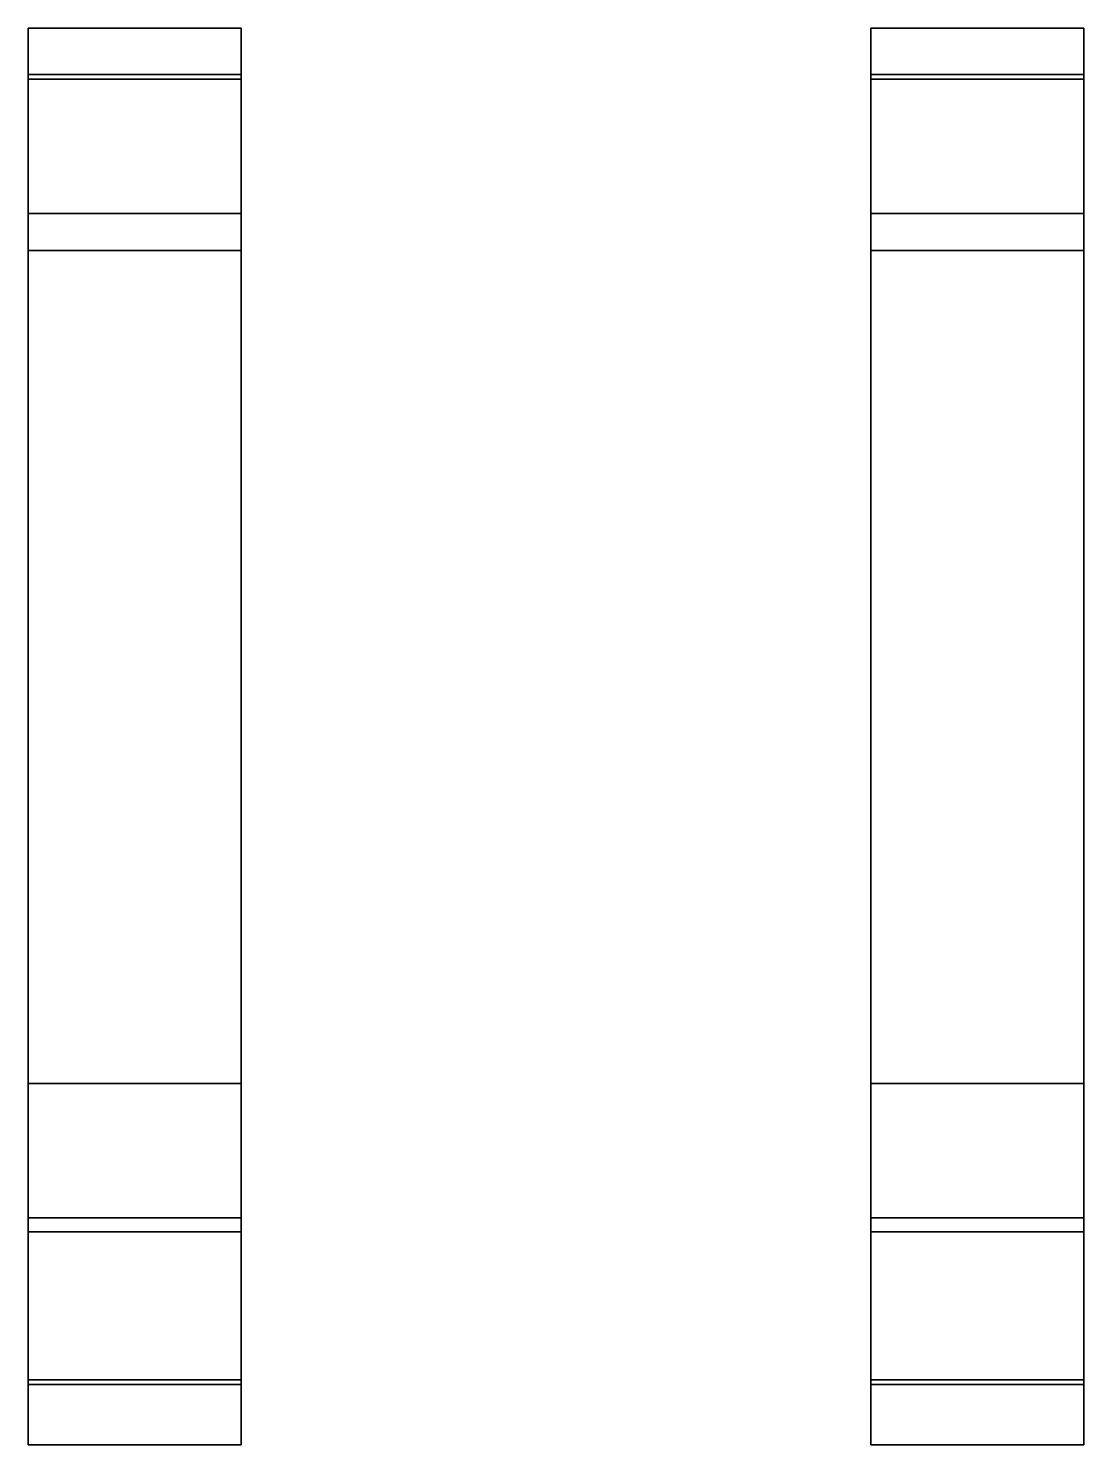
# Model space of a CAD drawing. Extents: x -1.14 to 1.14, y -1.81 to 1.25.
import ezdxf

# ---------------------------------------------------------------- set-up
doc = ezdxf.new("R2010")
doc.units = 0
doc.layers.add('TRACKS', color=3, linetype='CONTINUOUS')

msp = doc.modelspace()

# ---------------------------------------------------------------- linework, layer by layer
at = {"layer": 'TRACKS'}
for points in [[(-1.14, 1.25, 0.57), (-1.14, 1.15, 0.74), (-0.68, 1.15, 0.74), (-0.68, 1.25, 0.57)], [(-0.68, 1.25, 0.57), (-0.68, 1.15, 0.74), (-1.14, 1.15, 0.74), (-1.14, 1.25, 0.57)], [(-0.68, 1.25, 0.41), (-0.68, 1.25, 0.57), (-1.14, 1.25, 0.57), (-1.14, 1.25, 0.41)], [(-1.14, 1.25, 0.41), (-1.14, 1.25, 0.57), (-0.68, 1.25, 0.57), (-0.68, 1.25, 0.41)], [(-1.14, 1.14, 0.18), (-1.14, 1.25, 0.41), (-0.68, 1.25, 0.41), (-0.68, 1.14, 0.18)], [(-0.68, 1.14, 0.18), (-0.68, 1.25, 0.41), (-1.14, 1.25, 0.41), (-1.14, 1.14, 0.18)], [(1.14, 1.14, 0.18), (1.14, 1.25, 0.41), (0.68, 1.25, 0.41), (0.68, 1.14, 0.18)], [(0.68, 1.14, 0.18), (0.68, 1.25, 0.41), (1.14, 1.25, 0.41), (1.14, 1.14, 0.18)], [(0.68, 1.25, 0.41), (0.68, 1.25, 0.57), (1.14, 1.25, 0.57), (1.14, 1.25, 0.41)], [(1.14, 1.25, 0.41), (1.14, 1.25, 0.57), (0.68, 1.25, 0.57), (0.68, 1.25, 0.41)], [(1.14, 1.25, 0.57), (1.14, 1.15, 0.74), (0.68, 1.15, 0.74), (0.68, 1.25, 0.57)], [(0.68, 1.25, 0.57), (0.68, 1.15, 0.74), (1.14, 1.15, 0.74), (1.14, 1.25, 0.57)], [(-0.68, 1.15, 0.74), (-0.68, 0.85, 0.95), (-1.14, 0.85, 0.95), (-1.14, 1.15, 0.74)], [(-1.14, 1.15, 0.74), (-1.14, 0.85, 0.95), (-0.68, 0.85, 0.95), (-0.68, 1.15, 0.74)], [(-0.68, 0.77, 0.03), (-0.68, 1.14, 0.18), (-1.14, 1.14, 0.18), (-1.14, 0.77, 0.03)], [(-1.14, 0.77, 0.03), (-1.14, 1.14, 0.18), (-0.68, 1.14, 0.18), (-0.68, 0.77, 0.03)], [(0.68, 1.15, 0.74), (0.68, 0.85, 0.95), (1.14, 0.85, 0.95), (1.14, 1.15, 0.74)], [(1.14, 1.15, 0.74), (1.14, 0.85, 0.95), (0.68, 0.85, 0.95), (0.68, 1.15, 0.74)], [(0.68, 0.77, 0.03), (0.68, 1.14, 0.18), (1.14, 1.14, 0.18), (1.14, 0.77, 0.03)], [(1.14, 0.77, 0.03), (1.14, 1.14, 0.18), (0.68, 1.14, 0.18), (0.68, 0.77, 0.03)], [(-1.14, 0.85, 0.95), (-1.14, -1.32, 1.02), (-0.68, -1.32, 1.02), (-0.68, 0.85, 0.95)], [(-0.68, 0.85, 0.95), (-0.68, -1.32, 1.02), (-1.14, -1.32, 1.02), (-1.14, 0.85, 0.95)], [(1.14, 0.85, 0.95), (1.14, -1.32, 1.02), (0.68, -1.32, 1.02), (0.68, 0.85, 0.95)], [(0.68, 0.85, 0.95), (0.68, -1.32, 1.02), (1.14, -1.32, 1.02), (1.14, 0.85, 0.95)], [(-1.14, -1.03, 0.03), (-1.14, 0.77, 0.03), (-0.68, 0.77, 0.03), (-0.68, -1.03, 0.03)], [(-0.68, -1.03, 0.03), (-0.68, 0.77, 0.03), (-1.14, 0.77, 0.03), (-1.14, -1.03, 0.03)], [(1.14, -1.03, 0.03), (1.14, 0.77, 0.03), (0.68, 0.77, 0.03), (0.68, -1.03, 0.03)], [(0.68, -1.03, 0.03), (0.68, 0.77, 0.03), (1.14, 0.77, 0.03), (1.14, -1.03, 0.03)], [(-0.68, -1.35, 0.1), (-0.68, -1.03, 0.03), (-1.14, -1.03, 0.03), (-1.14, -1.35, 0.1)], [(-1.14, -1.35, 0.1), (-1.14, -1.03, 0.03), (-0.68, -1.03, 0.03), (-0.68, -1.35, 0.1)], [(0.68, -1.35, 0.1), (0.68, -1.03, 0.03), (1.14, -1.03, 0.03), (1.14, -1.35, 0.1)], [(1.14, -1.35, 0.1), (1.14, -1.03, 0.03), (0.68, -1.03, 0.03), (0.68, -1.35, 0.1)], [(-1.14, -1.32, 1.02), (-1.14, -1.68, 0.88), (-0.68, -1.68, 0.88), (-0.68, -1.32, 1.02)], [(-0.68, -1.32, 1.02), (-0.68, -1.68, 0.88), (-1.14, -1.68, 0.88), (-1.14, -1.32, 1.02)], [(1.14, -1.32, 1.02), (1.14, -1.68, 0.88), (0.68, -1.68, 0.88), (0.68, -1.32, 1.02)], [(0.68, -1.32, 1.02), (0.68, -1.68, 0.88), (1.14, -1.68, 0.88), (1.14, -1.32, 1.02)], [(-1.14, -1.67, 0.25), (-1.14, -1.35, 0.1), (-0.68, -1.35, 0.1), (-0.68, -1.67, 0.25)], [(-0.68, -1.67, 0.25), (-0.68, -1.35, 0.1), (-1.14, -1.35, 0.1), (-1.14, -1.67, 0.25)], [(1.14, -1.67, 0.25), (1.14, -1.35, 0.1), (0.68, -1.35, 0.1), (0.68, -1.67, 0.25)], [(0.68, -1.67, 0.25), (0.68, -1.35, 0.1), (1.14, -1.35, 0.1), (1.14, -1.67, 0.25)], [(-0.68, -1.81, 0.44), (-0.68, -1.67, 0.25), (-1.14, -1.67, 0.25), (-1.14, -1.81, 0.44)], [(-1.14, -1.81, 0.44), (-1.14, -1.67, 0.25), (-0.68, -1.67, 0.25), (-0.68, -1.81, 0.44)], [(-1.14, -1.68, 0.88), (-1.14, -1.81, 0.63), (-0.68, -1.81, 0.63), (-0.68, -1.68, 0.88)], [(-0.68, -1.68, 0.88), (-0.68, -1.81, 0.63), (-1.14, -1.81, 0.63), (-1.14, -1.68, 0.88)], [(0.68, -1.81, 0.44), (0.68, -1.67, 0.25), (1.14, -1.67, 0.25), (1.14, -1.81, 0.44)], [(1.14, -1.81, 0.44), (1.14, -1.67, 0.25), (0.68, -1.67, 0.25), (0.68, -1.81, 0.44)], [(0.68, -1.68, 0.88), (0.68, -1.81, 0.63), (1.14, -1.81, 0.63), (1.14, -1.68, 0.88)], [(1.14, -1.68, 0.88), (1.14, -1.81, 0.63), (0.68, -1.81, 0.63), (0.68, -1.68, 0.88)], [(-1.14, -1.81, 0.63), (-1.14, -1.81, 0.44), (-0.68, -1.81, 0.44), (-0.68, -1.81, 0.63)], [(-0.68, -1.81, 0.63), (-0.68, -1.81, 0.44), (-1.14, -1.81, 0.44), (-1.14, -1.81, 0.63)], [(1.14, -1.81, 0.63), (1.14, -1.81, 0.44), (0.68, -1.81, 0.44), (0.68, -1.81, 0.63)], [(0.68, -1.81, 0.63), (0.68, -1.81, 0.44), (1.14, -1.81, 0.44), (1.14, -1.81, 0.63)]]:
    msp.add_3dface(points, dxfattribs=at)

doc.saveas('drawing.dxf')
